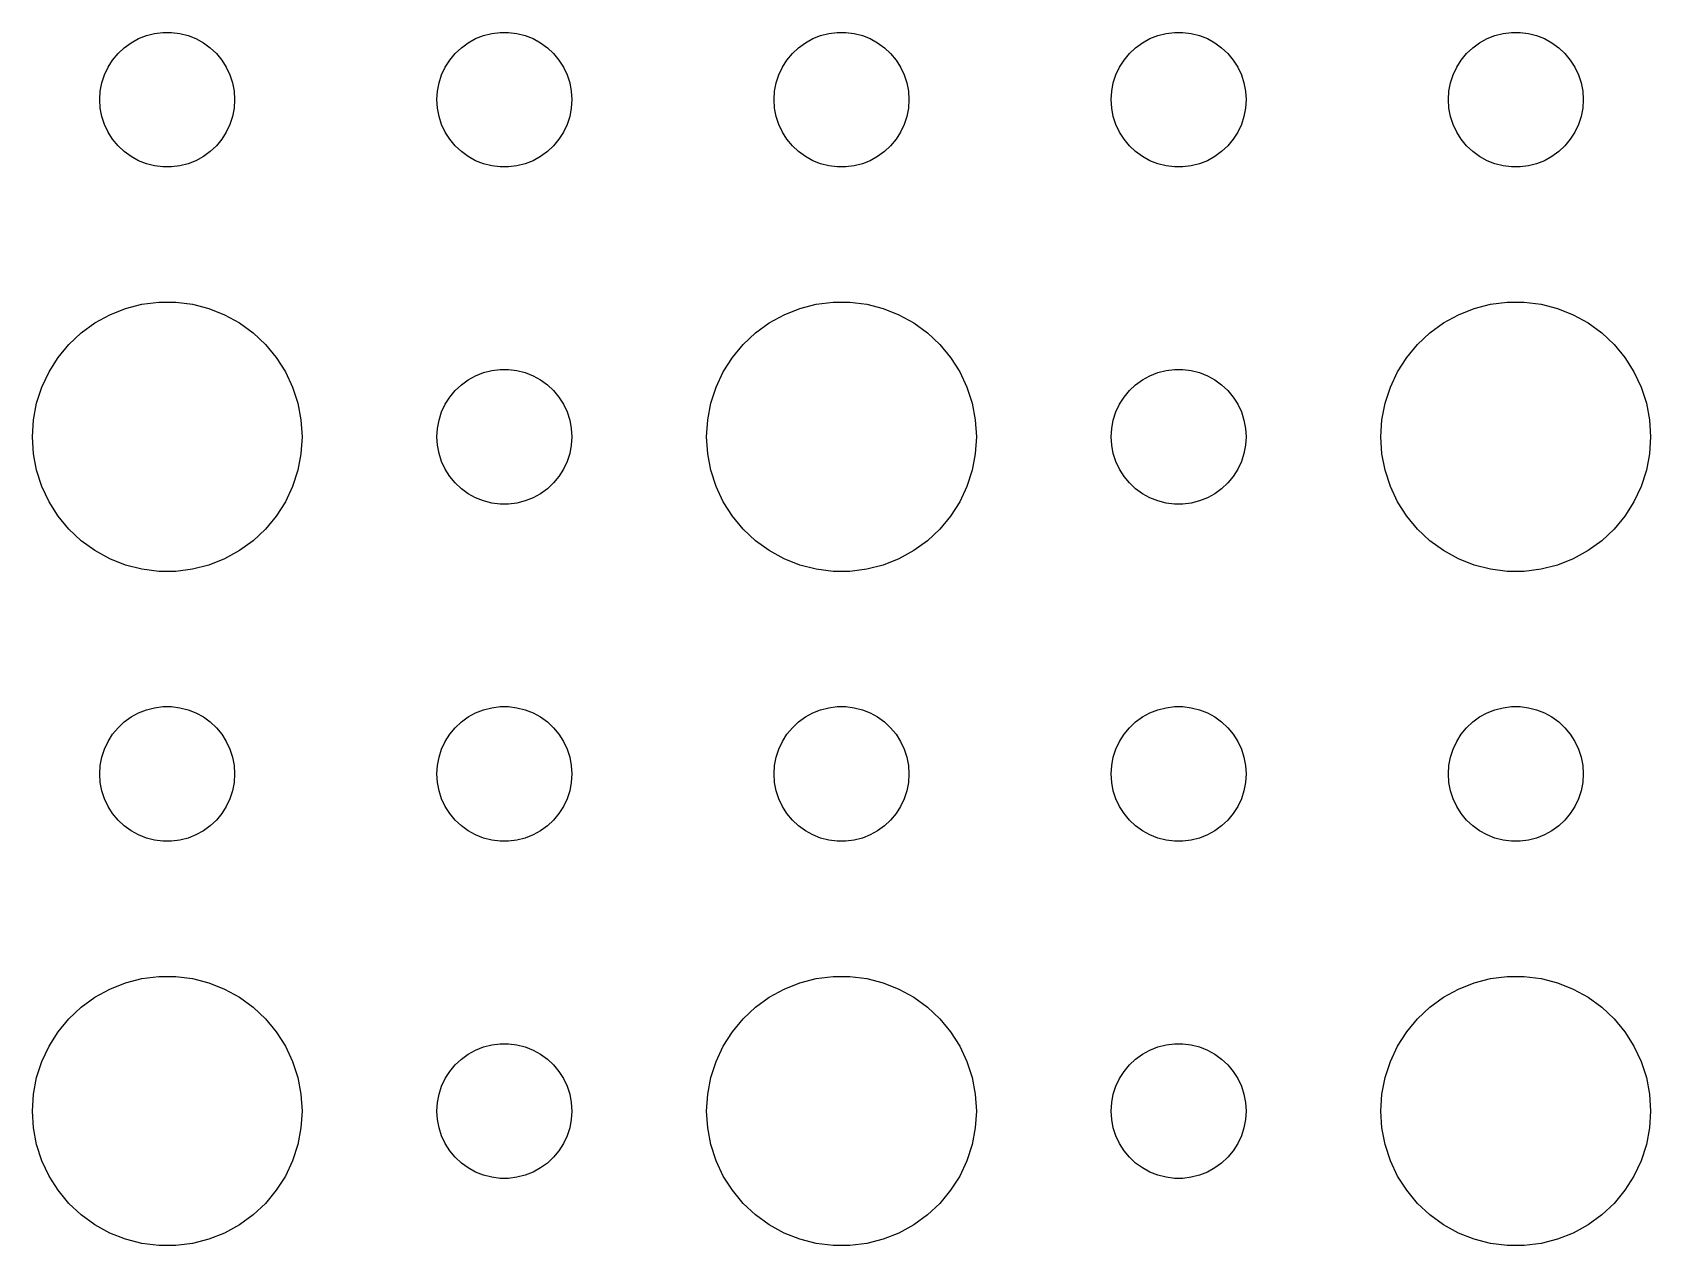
# Model space of a CAD drawing. Header units: metres. Extents: x -142 to 142, y -142 to 142.
# Drawn here: x -108 to -72, y -32.99 to -6 of the extents above; entities that cross this region are included whole.
import ezdxf

# ---------------------------------------------------------------- set-up
doc = ezdxf.new("R2010")
doc.units = ezdxf.units.M

msp = doc.modelspace()

# ---------------------------------------------------------------- linework, layer by layer
for p, q in [((-105.639, -6.14275), (-105.464, -6.07341)), ((-105.464, -6.07341), (-105.281, -6.02657)), ((-105.281, -6.02657), (-105.094, -6.00294)), ((-105.094, -6.00294), (-104.906, -6.00294)), ((-104.906, -6.00294), (-104.719, -6.02657)), ((-104.719, -6.02657), (-104.536, -6.07341)), ((-104.536, -6.07341), (-104.361, -6.14275)), ((-98.1387, -6.14275), (-97.9635, -6.07341)), ((-97.9635, -6.07341), (-97.7811, -6.02657)), ((-97.7811, -6.02657), (-97.5942, -6.00294)), ((-97.5942, -6.00294), (-97.4058, -6.00294)), ((-97.4058, -6.00294), (-97.2189, -6.02657)), ((-97.2189, -6.02657), (-97.0365, -6.07341)), ((-97.0365, -6.07341), (-96.8613, -6.14275)), ((-90.6387, -6.14275), (-90.4635, -6.07341)), ((-90.4635, -6.07341), (-90.2811, -6.02657)), ((-90.2811, -6.02657), (-90.0942, -6.00294)), ((-90.0942, -6.00294), (-89.9058, -6.00294)), ((-89.9058, -6.00294), (-89.7189, -6.02657)), ((-89.7189, -6.02657), (-89.5365, -6.07341)), ((-89.5365, -6.07341), (-89.3613, -6.14275)), ((-83.1387, -6.14275), (-82.9635, -6.07341)), ((-82.9635, -6.07341), (-82.7811, -6.02657)), ((-82.7811, -6.02657), (-82.5942, -6.00294)), ((-82.5942, -6.00294), (-82.4058, -6.00294)), ((-82.4058, -6.00294), (-82.2189, -6.02657)), ((-82.2189, -6.02657), (-82.0365, -6.07341)), ((-82.0365, -6.07341), (-81.8613, -6.14275)), ((-75.6387, -6.14275), (-75.4635, -6.07341)), ((-75.4635, -6.07341), (-75.2811, -6.02657)), ((-75.2811, -6.02657), (-75.0942, -6.00294)), ((-75.0942, -6.00294), (-74.9058, -6.00294)), ((-74.9058, -6.00294), (-74.7189, -6.02657)), ((-74.7189, -6.02657), (-74.5365, -6.07341)), ((-74.5365, -6.07341), (-74.3613, -6.14275)), ((-106.214, -6.61832), (-106.093, -6.47318)), ((-106.093, -6.47318), (-105.956, -6.34422)), ((-105.956, -6.34422), (-105.804, -6.23351)), ((-105.804, -6.23351), (-105.639, -6.14275)), ((-104.361, -6.14275), (-104.196, -6.23351)), ((-104.196, -6.23351), (-104.044, -6.34422)), ((-104.044, -6.34422), (-103.907, -6.47318)), ((-103.907, -6.47318), (-103.786, -6.61832)), ((-98.7135, -6.61832), (-98.5934, -6.47318)), ((-98.5934, -6.47318), (-98.4561, -6.34422)), ((-98.4561, -6.34422), (-98.3037, -6.23351)), ((-98.3037, -6.23351), (-98.1387, -6.14275)), ((-96.8613, -6.14275), (-96.6963, -6.23351)), ((-96.6963, -6.23351), (-96.5439, -6.34422)), ((-96.5439, -6.34422), (-96.4065, -6.47318)), ((-96.4065, -6.47318), (-96.2865, -6.61832)), ((-91.2135, -6.61832), (-91.0934, -6.47318)), ((-91.0934, -6.47318), (-90.9561, -6.34422)), ((-90.9561, -6.34422), (-90.8037, -6.23351)), ((-90.8037, -6.23351), (-90.6387, -6.14275)), ((-89.3613, -6.14275), (-89.1963, -6.23351)), ((-89.1963, -6.23351), (-89.0439, -6.34422)), ((-89.0439, -6.34422), (-88.9065, -6.47318)), ((-88.9065, -6.47318), (-88.7865, -6.61832)), ((-83.7135, -6.61832), (-83.5934, -6.47318)), ((-83.5934, -6.47318), (-83.4561, -6.34422)), ((-83.4561, -6.34422), (-83.3037, -6.23351)), ((-83.3037, -6.23351), (-83.1387, -6.14275)), ((-81.8613, -6.14275), (-81.6963, -6.23351)), ((-81.6963, -6.23351), (-81.5439, -6.34422)), ((-81.5439, -6.34422), (-81.4065, -6.47318)), ((-81.4065, -6.47318), (-81.2865, -6.61832)), ((-76.2135, -6.61832), (-76.0934, -6.47318)), ((-76.0934, -6.47318), (-75.9561, -6.34422)), ((-75.9561, -6.34422), (-75.8037, -6.23351)), ((-75.8037, -6.23351), (-75.6387, -6.14275)), ((-74.3613, -6.14275), (-74.1963, -6.23351)), ((-74.1963, -6.23351), (-74.0439, -6.34422)), ((-74.0439, -6.34422), (-73.9065, -6.47318)), ((-73.9065, -6.47318), (-73.7865, -6.61832)), ((-106.395, -6.9478), (-106.314, -6.77736)), ((-106.314, -6.77736), (-106.214, -6.61832)), ((-103.786, -6.61832), (-103.686, -6.77736)), ((-103.686, -6.77736), (-103.605, -6.9478)), ((-98.8947, -6.9478), (-98.8145, -6.77736)), ((-98.8145, -6.77736), (-98.7135, -6.61832)), ((-96.2865, -6.61832), (-96.1855, -6.77736)), ((-96.1855, -6.77736), (-96.1053, -6.9478)), ((-91.3947, -6.9478), (-91.3145, -6.77736)), ((-91.3145, -6.77736), (-91.2135, -6.61832)), ((-88.7865, -6.61832), (-88.6855, -6.77736)), ((-88.6855, -6.77736), (-88.6053, -6.9478)), ((-83.8947, -6.9478), (-83.8145, -6.77736)), ((-83.8145, -6.77736), (-83.7135, -6.61832)), ((-81.2865, -6.61832), (-81.1855, -6.77736)), ((-81.1855, -6.77736), (-81.1053, -6.9478)), ((-76.3947, -6.9478), (-76.3145, -6.77736)), ((-76.3145, -6.77736), (-76.2135, -6.61832)), ((-73.7865, -6.61832), (-73.6855, -6.77736)), ((-73.6855, -6.77736), (-73.6053, -6.9478)), ((-106.488, -7.312), (-106.453, -7.12695)), ((-106.453, -7.12695), (-106.395, -6.9478)), ((-103.605, -6.9478), (-103.547, -7.12695)), ((-103.547, -7.12695), (-103.512, -7.312)), ((-98.9882, -7.312), (-98.9529, -7.12695)), ((-98.9529, -7.12695), (-98.8947, -6.9478)), ((-96.1053, -6.9478), (-96.0471, -7.12695)), ((-96.0471, -7.12695), (-96.0118, -7.312)), ((-91.4882, -7.312), (-91.4529, -7.12695)), ((-91.4529, -7.12695), (-91.3947, -6.9478)), ((-88.6053, -6.9478), (-88.5471, -7.12695)), ((-88.5471, -7.12695), (-88.5118, -7.312)), ((-83.9882, -7.312), (-83.9529, -7.12695)), ((-83.9529, -7.12695), (-83.8947, -6.9478)), ((-81.1053, -6.9478), (-81.0471, -7.12695)), ((-81.0471, -7.12695), (-81.0118, -7.312)), ((-76.4882, -7.312), (-76.4529, -7.12695)), ((-76.4529, -7.12695), (-76.3947, -6.9478)), ((-73.6053, -6.9478), (-73.5471, -7.12695)), ((-73.5471, -7.12695), (-73.5118, -7.312)), ((-106.5, -7.5), (-106.488, -7.312)), ((-106.488, -7.68799), (-106.5, -7.5)), ((-103.512, -7.312), (-103.5, -7.5)), ((-103.5, -7.5), (-103.512, -7.68799)), ((-99, -7.5), (-98.9882, -7.312)), ((-98.9882, -7.68799), (-99, -7.5)), ((-96.0118, -7.312), (-96, -7.5)), ((-96, -7.5), (-96.0118, -7.68799)), ((-91.5, -7.5), (-91.4882, -7.312)), ((-91.4882, -7.68799), (-91.5, -7.5)), ((-88.5118, -7.312), (-88.5, -7.5)), ((-88.5, -7.5), (-88.5118, -7.68799)), ((-84, -7.5), (-83.9882, -7.312)), ((-83.9882, -7.68799), (-84, -7.5)), ((-81.0118, -7.312), (-81, -7.5)), ((-81, -7.5), (-81.0118, -7.68799)), ((-76.5, -7.5), (-76.4882, -7.312)), ((-76.4882, -7.68799), (-76.5, -7.5)), ((-73.5118, -7.312), (-73.5, -7.5)), ((-73.5, -7.5), (-73.5118, -7.68799)), ((-106.453, -7.87303), (-106.488, -7.68799)), ((-106.395, -8.05219), (-106.453, -7.87303)), ((-103.547, -7.87303), (-103.605, -8.05219)), ((-103.512, -7.68799), (-103.547, -7.87303)), ((-98.9529, -7.87303), (-98.9882, -7.68799)), ((-98.8947, -8.05219), (-98.9529, -7.87303)), ((-96.0471, -7.87303), (-96.1053, -8.05219)), ((-96.0118, -7.68799), (-96.0471, -7.87303)), ((-91.4529, -7.87303), (-91.4882, -7.68799)), ((-91.3947, -8.05219), (-91.4529, -7.87303)), ((-88.5471, -7.87303), (-88.6053, -8.05219)), ((-88.5118, -7.68799), (-88.5471, -7.87303)), ((-83.9529, -7.87303), (-83.9882, -7.68799)), ((-83.8947, -8.05219), (-83.9529, -7.87303)), ((-81.0471, -7.87303), (-81.1053, -8.05219)), ((-81.0118, -7.68799), (-81.0471, -7.87303)), ((-76.4529, -7.87303), (-76.4882, -7.68799)), ((-76.3947, -8.05219), (-76.4529, -7.87303)), ((-73.5471, -7.87303), (-73.6053, -8.05219)), ((-73.5118, -7.68799), (-73.5471, -7.87303)), ((-106.314, -8.22263), (-106.395, -8.05219)), ((-106.214, -8.38167), (-106.314, -8.22263)), ((-103.686, -8.22263), (-103.786, -8.38167)), ((-103.605, -8.05219), (-103.686, -8.22263)), ((-98.8145, -8.22263), (-98.8947, -8.05219)), ((-98.7135, -8.38167), (-98.8145, -8.22263)), ((-96.1855, -8.22263), (-96.2865, -8.38167)), ((-96.1053, -8.05219), (-96.1855, -8.22263)), ((-91.3145, -8.22263), (-91.3947, -8.05219)), ((-91.2135, -8.38167), (-91.3145, -8.22263)), ((-88.6855, -8.22263), (-88.7865, -8.38167)), ((-88.6053, -8.05219), (-88.6855, -8.22263)), ((-83.8145, -8.22263), (-83.8947, -8.05219)), ((-83.7135, -8.38167), (-83.8145, -8.22263)), ((-81.1855, -8.22263), (-81.2865, -8.38167)), ((-81.1053, -8.05219), (-81.1855, -8.22263)), ((-76.3145, -8.22263), (-76.3947, -8.05219)), ((-76.2135, -8.38167), (-76.3145, -8.22263)), ((-73.6855, -8.22263), (-73.7865, -8.38167)), ((-73.6053, -8.05219), (-73.6855, -8.22263)), ((-106.093, -8.52681), (-106.214, -8.38167)), ((-105.956, -8.65576), (-106.093, -8.52681)), ((-103.907, -8.52681), (-104.044, -8.65576)), ((-103.786, -8.38167), (-103.907, -8.52681)), ((-98.5934, -8.52681), (-98.7135, -8.38167)), ((-98.4561, -8.65576), (-98.5934, -8.52681)), ((-96.4065, -8.52681), (-96.5439, -8.65576)), ((-96.2865, -8.38167), (-96.4065, -8.52681)), ((-91.0934, -8.52681), (-91.2135, -8.38167)), ((-90.9561, -8.65576), (-91.0934, -8.52681)), ((-88.9065, -8.52681), (-89.0439, -8.65576)), ((-88.7865, -8.38167), (-88.9065, -8.52681)), ((-83.5934, -8.52681), (-83.7135, -8.38167)), ((-83.4561, -8.65576), (-83.5934, -8.52681)), ((-81.4065, -8.52681), (-81.5439, -8.65576)), ((-81.2865, -8.38167), (-81.4065, -8.52681)), ((-76.0934, -8.52681), (-76.2135, -8.38167)), ((-75.9561, -8.65576), (-76.0934, -8.52681)), ((-73.9065, -8.52681), (-74.0439, -8.65576)), ((-73.7865, -8.38167), (-73.9065, -8.52681)), ((-105.804, -8.76648), (-105.956, -8.65576)), ((-105.639, -8.85724), (-105.804, -8.76648)), ((-105.464, -8.92657), (-105.639, -8.85724)), ((-105.281, -8.97342), (-105.464, -8.92657)), ((-105.094, -8.99704), (-105.281, -8.97342)), ((-104.906, -8.99704), (-105.094, -8.99704)), ((-104.719, -8.97342), (-104.906, -8.99704)), ((-104.536, -8.92657), (-104.719, -8.97342)), ((-104.361, -8.85724), (-104.536, -8.92657)), ((-104.196, -8.76648), (-104.361, -8.85724)), ((-104.044, -8.65576), (-104.196, -8.76648)), ((-98.3037, -8.76648), (-98.4561, -8.65576)), ((-98.1387, -8.85724), (-98.3037, -8.76648)), ((-97.9635, -8.92657), (-98.1387, -8.85724)), ((-97.7811, -8.97342), (-97.9635, -8.92657)), ((-97.5942, -8.99704), (-97.7811, -8.97342)), ((-97.4058, -8.99704), (-97.5942, -8.99704)), ((-97.2189, -8.97342), (-97.4058, -8.99704)), ((-97.0365, -8.92657), (-97.2189, -8.97342)), ((-96.8613, -8.85724), (-97.0365, -8.92657)), ((-96.6963, -8.76648), (-96.8613, -8.85724)), ((-96.5439, -8.65576), (-96.6963, -8.76648)), ((-90.8037, -8.76648), (-90.9561, -8.65576)), ((-90.6387, -8.85724), (-90.8037, -8.76648)), ((-90.4635, -8.92657), (-90.6387, -8.85724)), ((-90.2811, -8.97342), (-90.4635, -8.92657)), ((-90.0942, -8.99704), (-90.2811, -8.97342)), ((-89.9058, -8.99704), (-90.0942, -8.99704)), ((-89.7189, -8.97342), (-89.9058, -8.99704)), ((-89.5365, -8.92657), (-89.7189, -8.97342)), ((-89.3613, -8.85724), (-89.5365, -8.92657)), ((-89.1963, -8.76648), (-89.3613, -8.85724)), ((-89.0439, -8.65576), (-89.1963, -8.76648)), ((-83.3037, -8.76648), (-83.4561, -8.65576)), ((-83.1387, -8.85724), (-83.3037, -8.76648)), ((-82.9635, -8.92657), (-83.1387, -8.85724)), ((-82.7811, -8.97342), (-82.9635, -8.92657)), ((-82.5942, -8.99704), (-82.7811, -8.97342)), ((-82.4058, -8.99704), (-82.5942, -8.99704)), ((-82.2189, -8.97342), (-82.4058, -8.99704)), ((-82.0365, -8.92657), (-82.2189, -8.97342)), ((-81.8613, -8.85724), (-82.0365, -8.92657)), ((-81.6963, -8.76648), (-81.8613, -8.85724)), ((-81.5439, -8.65576), (-81.6963, -8.76648)), ((-75.8037, -8.76648), (-75.9561, -8.65576)), ((-75.6387, -8.85724), (-75.8037, -8.76648)), ((-75.4635, -8.92657), (-75.6387, -8.85724)), ((-75.2811, -8.97342), (-75.4635, -8.92657)), ((-75.0942, -8.99704), (-75.2811, -8.97342)), ((-74.9058, -8.99704), (-75.0942, -8.99704)), ((-74.7189, -8.97342), (-74.9058, -8.99704)), ((-74.5365, -8.92657), (-74.7189, -8.97342)), ((-74.3613, -8.85724), (-74.5365, -8.92657)), ((-74.1963, -8.76648), (-74.3613, -8.85724)), ((-74.0439, -8.65576), (-74.1963, -8.76648)), ((-106.277, -12.2855), (-105.927, -12.1468)), ((-105.927, -12.1468), (-105.562, -12.0531)), ((-105.562, -12.0531), (-105.188, -12.0059)), ((-105.188, -12.0059), (-104.812, -12.0059)), ((-104.812, -12.0059), (-104.438, -12.0531)), ((-104.438, -12.0531), (-104.073, -12.1468)), ((-104.073, -12.1468), (-103.723, -12.2855)), ((-91.2773, -12.2855), (-90.927, -12.1468)), ((-90.927, -12.1468), (-90.5621, -12.0531)), ((-90.5621, -12.0531), (-90.1884, -12.0059)), ((-90.1884, -12.0059), (-89.8116, -12.0059)), ((-89.8116, -12.0059), (-89.4379, -12.0531)), ((-89.4379, -12.0531), (-89.073, -12.1468)), ((-89.073, -12.1468), (-88.7227, -12.2855)), ((-76.2773, -12.2855), (-75.927, -12.1468)), ((-75.927, -12.1468), (-75.5621, -12.0531)), ((-75.5621, -12.0531), (-75.1884, -12.0059)), ((-75.1884, -12.0059), (-74.8116, -12.0059)), ((-74.8116, -12.0059), (-74.4379, -12.0531)), ((-74.4379, -12.0531), (-74.073, -12.1468)), ((-74.073, -12.1468), (-73.7227, -12.2855)), ((-106.912, -12.6884), (-106.607, -12.467)), ((-106.607, -12.467), (-106.277, -12.2855)), ((-103.723, -12.2855), (-103.393, -12.467)), ((-103.393, -12.467), (-103.088, -12.6884)), ((-91.9123, -12.6884), (-91.6075, -12.467)), ((-91.6075, -12.467), (-91.2773, -12.2855)), ((-88.7227, -12.2855), (-88.3925, -12.467)), ((-88.3925, -12.467), (-88.0877, -12.6884)), ((-76.9123, -12.6884), (-76.6075, -12.467)), ((-76.6075, -12.467), (-76.2773, -12.2855)), ((-73.7227, -12.2855), (-73.3925, -12.467)), ((-73.3925, -12.467), (-73.0877, -12.6884)), ((-107.427, -13.2366), (-107.187, -12.9464)), ((-107.187, -12.9464), (-106.912, -12.6884)), ((-103.088, -12.6884), (-102.813, -12.9464)), ((-102.813, -12.9464), (-102.573, -13.2366)), ((-92.427, -13.2366), (-92.1869, -12.9464)), ((-92.1869, -12.9464), (-91.9123, -12.6884)), ((-88.0877, -12.6884), (-87.8131, -12.9464)), ((-87.8131, -12.9464), (-87.573, -13.2366)), ((-77.427, -13.2366), (-77.1869, -12.9464)), ((-77.1869, -12.9464), (-76.9123, -12.6884)), ((-73.0877, -12.6884), (-72.8131, -12.9464)), ((-72.8131, -12.9464), (-72.573, -13.2366)), ((-107.629, -13.5547), (-107.427, -13.2366)), ((-102.573, -13.2366), (-102.371, -13.5547)), ((-92.6289, -13.5547), (-92.427, -13.2366)), ((-87.573, -13.2366), (-87.3711, -13.5547)), ((-77.6289, -13.5547), (-77.427, -13.2366)), ((-72.573, -13.2366), (-72.3711, -13.5547)), ((-107.789, -13.8956), (-107.629, -13.5547)), ((-102.371, -13.5547), (-102.211, -13.8956)), ((-98.3037, -13.7335), (-98.1387, -13.6427)), ((-98.1387, -13.6427), (-97.9635, -13.5734)), ((-97.9635, -13.5734), (-97.7811, -13.5266)), ((-97.7811, -13.5266), (-97.5942, -13.5029)), ((-97.5942, -13.5029), (-97.4058, -13.5029)), ((-97.4058, -13.5029), (-97.2189, -13.5266)), ((-97.2189, -13.5266), (-97.0365, -13.5734)), ((-97.0365, -13.5734), (-96.8613, -13.6427)), ((-96.8613, -13.6427), (-96.6963, -13.7335)), ((-92.7893, -13.8956), (-92.6289, -13.5547)), ((-87.3711, -13.5547), (-87.2107, -13.8956)), ((-83.3037, -13.7335), (-83.1387, -13.6427)), ((-83.1387, -13.6427), (-82.9635, -13.5734)), ((-82.9635, -13.5734), (-82.7811, -13.5266)), ((-82.7811, -13.5266), (-82.5942, -13.5029)), ((-82.5942, -13.5029), (-82.4058, -13.5029)), ((-82.4058, -13.5029), (-82.2189, -13.5266)), ((-82.2189, -13.5266), (-82.0365, -13.5734)), ((-82.0365, -13.5734), (-81.8613, -13.6427)), ((-81.8613, -13.6427), (-81.6963, -13.7335)), ((-77.7893, -13.8956), (-77.6289, -13.5547)), ((-72.3711, -13.5547), (-72.2107, -13.8956)), ((-107.906, -14.2539), (-107.789, -13.8956)), ((-102.211, -13.8956), (-102.094, -14.2539)), ((-98.7135, -14.1183), (-98.5934, -13.9732)), ((-98.5934, -13.9732), (-98.4561, -13.8442)), ((-98.4561, -13.8442), (-98.3037, -13.7335)), ((-96.6963, -13.7335), (-96.5439, -13.8442)), ((-96.5439, -13.8442), (-96.4065, -13.9732)), ((-96.4065, -13.9732), (-96.2865, -14.1183)), ((-92.9057, -14.2539), (-92.7893, -13.8956)), ((-87.2107, -13.8956), (-87.0943, -14.2539)), ((-83.7135, -14.1183), (-83.5934, -13.9732)), ((-83.5934, -13.9732), (-83.4561, -13.8442)), ((-83.4561, -13.8442), (-83.3037, -13.7335)), ((-81.6963, -13.7335), (-81.5439, -13.8442)), ((-81.5439, -13.8442), (-81.4065, -13.9732)), ((-81.4065, -13.9732), (-81.2865, -14.1183)), ((-77.9057, -14.2539), (-77.7893, -13.8956)), ((-72.2107, -13.8956), (-72.0943, -14.2539)), ((-107.976, -14.624), (-107.906, -14.2539)), ((-102.094, -14.2539), (-102.024, -14.624)), ((-98.8947, -14.4478), (-98.8145, -14.2774)), ((-98.8145, -14.2774), (-98.7135, -14.1183)), ((-96.2865, -14.1183), (-96.1855, -14.2774)), ((-96.1855, -14.2774), (-96.1053, -14.4478)), ((-92.9763, -14.624), (-92.9057, -14.2539)), ((-87.0943, -14.2539), (-87.0237, -14.624)), ((-83.8947, -14.4478), (-83.8145, -14.2774)), ((-83.8145, -14.2774), (-83.7135, -14.1183)), ((-81.2865, -14.1183), (-81.1855, -14.2774)), ((-81.1855, -14.2774), (-81.1053, -14.4478)), ((-77.9763, -14.624), (-77.9057, -14.2539)), ((-72.0943, -14.2539), (-72.0237, -14.624)), ((-108, -15), (-107.976, -14.624)), ((-102.024, -14.624), (-102, -15)), ((-98.9882, -14.812), (-98.9529, -14.627)), ((-98.9529, -14.627), (-98.8947, -14.4478)), ((-96.1053, -14.4478), (-96.0471, -14.627)), ((-96.0471, -14.627), (-96.0118, -14.812)), ((-93, -15), (-92.9763, -14.624)), ((-87.0237, -14.624), (-87, -15)), ((-83.9882, -14.812), (-83.9529, -14.627)), ((-83.9529, -14.627), (-83.8947, -14.4478)), ((-81.1053, -14.4478), (-81.0471, -14.627)), ((-81.0471, -14.627), (-81.0118, -14.812)), ((-78, -15), (-77.9763, -14.624)), ((-72.0237, -14.624), (-72, -15)), ((-107.976, -15.376), (-108, -15)), ((-102, -15), (-102.024, -15.376)), ((-99, -15), (-98.9882, -14.812)), ((-98.9882, -15.188), (-99, -15)), ((-96.0118, -14.812), (-96, -15)), ((-96, -15), (-96.0118, -15.188)), ((-92.9763, -15.376), (-93, -15)), ((-87, -15), (-87.0237, -15.376)), ((-84, -15), (-83.9882, -14.812)), ((-83.9882, -15.188), (-84, -15)), ((-81.0118, -14.812), (-81, -15)), ((-81, -15), (-81.0118, -15.188)), ((-77.9763, -15.376), (-78, -15)), ((-72, -15), (-72.0237, -15.376)), ((-107.906, -15.7461), (-107.976, -15.376)), ((-102.024, -15.376), (-102.094, -15.7461)), ((-98.9529, -15.373), (-98.9882, -15.188)), ((-98.8947, -15.5522), (-98.9529, -15.373)), ((-96.0471, -15.373), (-96.1053, -15.5522)), ((-96.0118, -15.188), (-96.0471, -15.373)), ((-92.9057, -15.7461), (-92.9763, -15.376)), ((-87.0237, -15.376), (-87.0943, -15.7461)), ((-83.9529, -15.373), (-83.9882, -15.188)), ((-83.8947, -15.5522), (-83.9529, -15.373)), ((-81.0471, -15.373), (-81.1053, -15.5522)), ((-81.0118, -15.188), (-81.0471, -15.373)), ((-77.9057, -15.7461), (-77.9763, -15.376)), ((-72.0237, -15.376), (-72.0943, -15.7461)), ((-107.789, -16.1044), (-107.906, -15.7461)), ((-102.094, -15.7461), (-102.211, -16.1044)), ((-98.8145, -15.7226), (-98.8947, -15.5522)), ((-98.7135, -15.8817), (-98.8145, -15.7226)), ((-96.1855, -15.7226), (-96.2865, -15.8817)), ((-96.1053, -15.5522), (-96.1855, -15.7226)), ((-92.7893, -16.1044), (-92.9057, -15.7461)), ((-87.0943, -15.7461), (-87.2107, -16.1044)), ((-83.8145, -15.7226), (-83.8947, -15.5522)), ((-83.7135, -15.8817), (-83.8145, -15.7226)), ((-81.1855, -15.7226), (-81.2865, -15.8817)), ((-81.1053, -15.5522), (-81.1855, -15.7226)), ((-77.7893, -16.1044), (-77.9057, -15.7461)), ((-72.0943, -15.7461), (-72.2107, -16.1044)), ((-107.629, -16.4453), (-107.789, -16.1044)), ((-102.211, -16.1044), (-102.371, -16.4453)), ((-98.5934, -16.0268), (-98.7135, -15.8817)), ((-98.4561, -16.1558), (-98.5934, -16.0268)), ((-98.3037, -16.2665), (-98.4561, -16.1558)), ((-96.5439, -16.1558), (-96.6963, -16.2665)), ((-96.4065, -16.0268), (-96.5439, -16.1558)), ((-96.2865, -15.8817), (-96.4065, -16.0268)), ((-92.6289, -16.4453), (-92.7893, -16.1044)), ((-87.2107, -16.1044), (-87.3711, -16.4453)), ((-83.5934, -16.0268), (-83.7135, -15.8817)), ((-83.4561, -16.1558), (-83.5934, -16.0268)), ((-83.3037, -16.2665), (-83.4561, -16.1558)), ((-81.5439, -16.1558), (-81.6963, -16.2665)), ((-81.4065, -16.0268), (-81.5439, -16.1558)), ((-81.2865, -15.8817), (-81.4065, -16.0268)), ((-77.6289, -16.4453), (-77.7893, -16.1044)), ((-72.2107, -16.1044), (-72.3711, -16.4453)), ((-107.427, -16.7634), (-107.629, -16.4453)), ((-102.371, -16.4453), (-102.573, -16.7634)), ((-98.1387, -16.3572), (-98.3037, -16.2665)), ((-97.9635, -16.4266), (-98.1387, -16.3572)), ((-97.7811, -16.4734), (-97.9635, -16.4266)), ((-97.5942, -16.497), (-97.7811, -16.4734)), ((-97.4058, -16.497), (-97.5942, -16.497)), ((-97.2189, -16.4734), (-97.4058, -16.497)), ((-97.0365, -16.4266), (-97.2189, -16.4734)), ((-96.8613, -16.3572), (-97.0365, -16.4266)), ((-96.6963, -16.2665), (-96.8613, -16.3572)), ((-92.427, -16.7634), (-92.6289, -16.4453)), ((-87.3711, -16.4453), (-87.573, -16.7634)), ((-83.1387, -16.3572), (-83.3037, -16.2665)), ((-82.9635, -16.4266), (-83.1387, -16.3572)), ((-82.7811, -16.4734), (-82.9635, -16.4266)), ((-82.5942, -16.497), (-82.7811, -16.4734)), ((-82.4058, -16.497), (-82.5942, -16.497)), ((-82.2189, -16.4734), (-82.4058, -16.497)), ((-82.0365, -16.4266), (-82.2189, -16.4734)), ((-81.8613, -16.3572), (-82.0365, -16.4266)), ((-81.6963, -16.2665), (-81.8613, -16.3572)), ((-77.427, -16.7634), (-77.6289, -16.4453)), ((-72.3711, -16.4453), (-72.573, -16.7634)), ((-107.187, -17.0536), (-107.427, -16.7634)), ((-102.573, -16.7634), (-102.813, -17.0536)), ((-92.1869, -17.0536), (-92.427, -16.7634)), ((-87.573, -16.7634), (-87.8131, -17.0536)), ((-77.1869, -17.0536), (-77.427, -16.7634)), ((-72.573, -16.7634), (-72.8131, -17.0536)), ((-106.912, -17.3115), (-107.187, -17.0536)), ((-102.813, -17.0536), (-103.088, -17.3115)), ((-91.9123, -17.3115), (-92.1869, -17.0536)), ((-87.8131, -17.0536), (-88.0877, -17.3115)), ((-76.9123, -17.3115), (-77.1869, -17.0536)), ((-72.8131, -17.0536), (-73.0877, -17.3115)), ((-106.607, -17.533), (-106.912, -17.3115)), ((-106.277, -17.7145), (-106.607, -17.533)), ((-103.393, -17.533), (-103.723, -17.7145)), ((-103.088, -17.3115), (-103.393, -17.533)), ((-91.6075, -17.533), (-91.9123, -17.3115)), ((-91.2773, -17.7145), (-91.6075, -17.533)), ((-88.3925, -17.533), (-88.7227, -17.7145)), ((-88.0877, -17.3115), (-88.3925, -17.533)), ((-76.6075, -17.533), (-76.9123, -17.3115)), ((-76.2773, -17.7145), (-76.6075, -17.533)), ((-73.3925, -17.533), (-73.7227, -17.7145)), ((-73.0877, -17.3115), (-73.3925, -17.533)), ((-105.927, -17.8532), (-106.277, -17.7145)), ((-105.562, -17.9469), (-105.927, -17.8532)), ((-105.188, -17.9941), (-105.562, -17.9469)), ((-104.812, -17.9941), (-105.188, -17.9941)), ((-104.438, -17.9469), (-104.812, -17.9941)), ((-104.073, -17.8532), (-104.438, -17.9469)), ((-103.723, -17.7145), (-104.073, -17.8532)), ((-90.927, -17.8532), (-91.2773, -17.7145)), ((-90.5621, -17.9469), (-90.927, -17.8532)), ((-90.1884, -17.9941), (-90.5621, -17.9469)), ((-89.8116, -17.9941), (-90.1884, -17.9941)), ((-89.4379, -17.9469), (-89.8116, -17.9941)), ((-89.073, -17.8532), (-89.4379, -17.9469)), ((-88.7227, -17.7145), (-89.073, -17.8532)), ((-75.927, -17.8532), (-76.2773, -17.7145)), ((-75.5621, -17.9469), (-75.927, -17.8532)), ((-75.1884, -17.9941), (-75.5621, -17.9469)), ((-74.8116, -17.9941), (-75.1884, -17.9941)), ((-74.4379, -17.9469), (-74.8116, -17.9941)), ((-74.073, -17.8532), (-74.4379, -17.9469)), ((-73.7227, -17.7145), (-74.073, -17.8532)), ((-105.956, -21.3442), (-105.804, -21.2335)), ((-105.804, -21.2335), (-105.639, -21.1427)), ((-105.639, -21.1427), (-105.464, -21.0734)), ((-105.464, -21.0734), (-105.281, -21.0266)), ((-105.281, -21.0266), (-105.094, -21.003)), ((-105.094, -21.003), (-104.906, -21.003)), ((-104.906, -21.003), (-104.719, -21.0266)), ((-104.719, -21.0266), (-104.536, -21.0734)), ((-104.536, -21.0734), (-104.361, -21.1427)), ((-104.361, -21.1427), (-104.196, -21.2335)), ((-104.196, -21.2335), (-104.044, -21.3442)), ((-98.4561, -21.3442), (-98.3037, -21.2335)), ((-98.3037, -21.2335), (-98.1387, -21.1427)), ((-98.1387, -21.1427), (-97.9635, -21.0734)), ((-97.9635, -21.0734), (-97.7811, -21.0266)), ((-97.7811, -21.0266), (-97.5942, -21.003)), ((-97.5942, -21.003), (-97.4058, -21.003)), ((-97.4058, -21.003), (-97.2189, -21.0266)), ((-97.2189, -21.0266), (-97.0365, -21.0734)), ((-97.0365, -21.0734), (-96.8613, -21.1427)), ((-96.8613, -21.1427), (-96.6963, -21.2335)), ((-96.6963, -21.2335), (-96.5439, -21.3442)), ((-90.9561, -21.3442), (-90.8037, -21.2335)), ((-90.8037, -21.2335), (-90.6387, -21.1427)), ((-90.6387, -21.1427), (-90.4635, -21.0734)), ((-90.4635, -21.0734), (-90.2811, -21.0266)), ((-90.2811, -21.0266), (-90.0942, -21.003)), ((-90.0942, -21.003), (-89.9058, -21.003)), ((-89.9058, -21.003), (-89.7189, -21.0266)), ((-89.7189, -21.0266), (-89.5365, -21.0734)), ((-89.5365, -21.0734), (-89.3613, -21.1427)), ((-89.3613, -21.1427), (-89.1963, -21.2335)), ((-89.1963, -21.2335), (-89.0439, -21.3442)), ((-83.4561, -21.3442), (-83.3037, -21.2335)), ((-83.3037, -21.2335), (-83.1387, -21.1427)), ((-83.1387, -21.1427), (-82.9635, -21.0734)), ((-82.9635, -21.0734), (-82.7811, -21.0266)), ((-82.7811, -21.0266), (-82.5942, -21.003)), ((-82.5942, -21.003), (-82.4058, -21.003)), ((-82.4058, -21.003), (-82.2189, -21.0266)), ((-82.2189, -21.0266), (-82.0365, -21.0734)), ((-82.0365, -21.0734), (-81.8613, -21.1427)), ((-81.8613, -21.1427), (-81.6963, -21.2335)), ((-81.6963, -21.2335), (-81.5439, -21.3442)), ((-75.9561, -21.3442), (-75.8037, -21.2335)), ((-75.8037, -21.2335), (-75.6387, -21.1427)), ((-75.6387, -21.1427), (-75.4635, -21.0734)), ((-75.4635, -21.0734), (-75.2811, -21.0266)), ((-75.2811, -21.0266), (-75.0942, -21.003)), ((-75.0942, -21.003), (-74.9058, -21.003)), ((-74.9058, -21.003), (-74.7189, -21.0266)), ((-74.7189, -21.0266), (-74.5365, -21.0734)), ((-74.5365, -21.0734), (-74.3613, -21.1427)), ((-74.3613, -21.1427), (-74.1963, -21.2335)), ((-74.1963, -21.2335), (-74.0439, -21.3442)), ((-106.214, -21.6183), (-106.093, -21.4732)), ((-106.093, -21.4732), (-105.956, -21.3442)), ((-104.044, -21.3442), (-103.907, -21.4732)), ((-103.907, -21.4732), (-103.786, -21.6183)), ((-98.7135, -21.6183), (-98.5934, -21.4732)), ((-98.5934, -21.4732), (-98.4561, -21.3442)), ((-96.5439, -21.3442), (-96.4065, -21.4732)), ((-96.4065, -21.4732), (-96.2865, -21.6183)), ((-91.2135, -21.6183), (-91.0934, -21.4732)), ((-91.0934, -21.4732), (-90.9561, -21.3442)), ((-89.0439, -21.3442), (-88.9065, -21.4732)), ((-88.9065, -21.4732), (-88.7865, -21.6183)), ((-83.7135, -21.6183), (-83.5934, -21.4732)), ((-83.5934, -21.4732), (-83.4561, -21.3442)), ((-81.5439, -21.3442), (-81.4065, -21.4732)), ((-81.4065, -21.4732), (-81.2865, -21.6183)), ((-76.2135, -21.6183), (-76.0934, -21.4732)), ((-76.0934, -21.4732), (-75.9561, -21.3442)), ((-74.0439, -21.3442), (-73.9065, -21.4732)), ((-73.9065, -21.4732), (-73.7865, -21.6183)), ((-106.453, -22.127), (-106.395, -21.9478)), ((-106.395, -21.9478), (-106.314, -21.7774)), ((-106.314, -21.7774), (-106.214, -21.6183)), ((-103.786, -21.6183), (-103.686, -21.7774)), ((-103.686, -21.7774), (-103.605, -21.9478)), ((-103.605, -21.9478), (-103.547, -22.127)), ((-98.9529, -22.127), (-98.8947, -21.9478)), ((-98.8947, -21.9478), (-98.8145, -21.7774)), ((-98.8145, -21.7774), (-98.7135, -21.6183)), ((-96.2865, -21.6183), (-96.1855, -21.7774)), ((-96.1855, -21.7774), (-96.1053, -21.9478)), ((-96.1053, -21.9478), (-96.0471, -22.127)), ((-91.4529, -22.127), (-91.3947, -21.9478)), ((-91.3947, -21.9478), (-91.3145, -21.7774)), ((-91.3145, -21.7774), (-91.2135, -21.6183)), ((-88.7865, -21.6183), (-88.6855, -21.7774)), ((-88.6855, -21.7774), (-88.6053, -21.9478)), ((-88.6053, -21.9478), (-88.5471, -22.127)), ((-83.9529, -22.127), (-83.8947, -21.9478)), ((-83.8947, -21.9478), (-83.8145, -21.7774)), ((-83.8145, -21.7774), (-83.7135, -21.6183)), ((-81.2865, -21.6183), (-81.1855, -21.7774)), ((-81.1855, -21.7774), (-81.1053, -21.9478)), ((-81.1053, -21.9478), (-81.0471, -22.127)), ((-76.4529, -22.127), (-76.3947, -21.9478)), ((-76.3947, -21.9478), (-76.3145, -21.7774)), ((-76.3145, -21.7774), (-76.2135, -21.6183)), ((-73.7865, -21.6183), (-73.6855, -21.7774)), ((-73.6855, -21.7774), (-73.6053, -21.9478)), ((-73.6053, -21.9478), (-73.5471, -22.127)), ((-106.5, -22.5), (-106.488, -22.312)), ((-106.488, -22.312), (-106.453, -22.127)), ((-103.547, -22.127), (-103.512, -22.312)), ((-103.512, -22.312), (-103.5, -22.5)), ((-99, -22.5), (-98.9882, -22.312)), ((-98.9882, -22.312), (-98.9529, -22.127)), ((-96.0471, -22.127), (-96.0118, -22.312)), ((-96.0118, -22.312), (-96, -22.5)), ((-91.5, -22.5), (-91.4882, -22.312)), ((-91.4882, -22.312), (-91.4529, -22.127)), ((-88.5471, -22.127), (-88.5118, -22.312)), ((-88.5118, -22.312), (-88.5, -22.5)), ((-84, -22.5), (-83.9882, -22.312)), ((-83.9882, -22.312), (-83.9529, -22.127)), ((-81.0471, -22.127), (-81.0118, -22.312)), ((-81.0118, -22.312), (-81, -22.5)), ((-76.5, -22.5), (-76.4882, -22.312)), ((-76.4882, -22.312), (-76.4529, -22.127)), ((-73.5471, -22.127), (-73.5118, -22.312)), ((-73.5118, -22.312), (-73.5, -22.5)), ((-106.488, -22.688), (-106.5, -22.5)), ((-103.5, -22.5), (-103.512, -22.688)), ((-98.9882, -22.688), (-99, -22.5)), ((-96, -22.5), (-96.0118, -22.688)), ((-91.4882, -22.688), (-91.5, -22.5)), ((-88.5, -22.5), (-88.5118, -22.688)), ((-83.9882, -22.688), (-84, -22.5)), ((-81, -22.5), (-81.0118, -22.688)), ((-76.4882, -22.688), (-76.5, -22.5)), ((-73.5, -22.5), (-73.5118, -22.688)), ((-106.453, -22.873), (-106.488, -22.688)), ((-106.395, -23.0522), (-106.453, -22.873)), ((-103.547, -22.873), (-103.605, -23.0522)), ((-103.512, -22.688), (-103.547, -22.873)), ((-98.9529, -22.873), (-98.9882, -22.688)), ((-98.8947, -23.0522), (-98.9529, -22.873)), ((-96.0471, -22.873), (-96.1053, -23.0522)), ((-96.0118, -22.688), (-96.0471, -22.873)), ((-91.4529, -22.873), (-91.4882, -22.688)), ((-91.3947, -23.0522), (-91.4529, -22.873)), ((-88.5471, -22.873), (-88.6053, -23.0522)), ((-88.5118, -22.688), (-88.5471, -22.873)), ((-83.9529, -22.873), (-83.9882, -22.688)), ((-83.8947, -23.0522), (-83.9529, -22.873)), ((-81.0471, -22.873), (-81.1053, -23.0522)), ((-81.0118, -22.688), (-81.0471, -22.873)), ((-76.4529, -22.873), (-76.4882, -22.688)), ((-76.3947, -23.0522), (-76.4529, -22.873)), ((-73.5471, -22.873), (-73.6053, -23.0522)), ((-73.5118, -22.688), (-73.5471, -22.873)), ((-106.314, -23.2226), (-106.395, -23.0522)), ((-106.214, -23.3817), (-106.314, -23.2226)), ((-106.093, -23.5268), (-106.214, -23.3817)), ((-103.786, -23.3817), (-103.907, -23.5268)), ((-103.686, -23.2226), (-103.786, -23.3817)), ((-103.605, -23.0522), (-103.686, -23.2226)), ((-98.8145, -23.2226), (-98.8947, -23.0522)), ((-98.7135, -23.3817), (-98.8145, -23.2226)), ((-98.5934, -23.5268), (-98.7135, -23.3817)), ((-96.2865, -23.3817), (-96.4065, -23.5268)), ((-96.1855, -23.2226), (-96.2865, -23.3817)), ((-96.1053, -23.0522), (-96.1855, -23.2226)), ((-91.3145, -23.2226), (-91.3947, -23.0522)), ((-91.2135, -23.3817), (-91.3145, -23.2226)), ((-91.0934, -23.5268), (-91.2135, -23.3817)), ((-88.7865, -23.3817), (-88.9065, -23.5268)), ((-88.6855, -23.2226), (-88.7865, -23.3817)), ((-88.6053, -23.0522), (-88.6855, -23.2226)), ((-83.8145, -23.2226), (-83.8947, -23.0522)), ((-83.7135, -23.3817), (-83.8145, -23.2226)), ((-83.5934, -23.5268), (-83.7135, -23.3817)), ((-81.2865, -23.3817), (-81.4065, -23.5268)), ((-81.1855, -23.2226), (-81.2865, -23.3817)), ((-81.1053, -23.0522), (-81.1855, -23.2226)), ((-76.3145, -23.2226), (-76.3947, -23.0522)), ((-76.2135, -23.3817), (-76.3145, -23.2226)), ((-76.0934, -23.5268), (-76.2135, -23.3817)), ((-73.7865, -23.3817), (-73.9065, -23.5268)), ((-73.6855, -23.2226), (-73.7865, -23.3817)), ((-73.6053, -23.0522), (-73.6855, -23.2226)), ((-105.956, -23.6558), (-106.093, -23.5268)), ((-105.804, -23.7665), (-105.956, -23.6558)), ((-104.044, -23.6558), (-104.196, -23.7665)), ((-103.907, -23.5268), (-104.044, -23.6558)), ((-98.4561, -23.6558), (-98.5934, -23.5268)), ((-98.3037, -23.7665), (-98.4561, -23.6558)), ((-96.5439, -23.6558), (-96.6963, -23.7665)), ((-96.4065, -23.5268), (-96.5439, -23.6558)), ((-90.9561, -23.6558), (-91.0934, -23.5268)), ((-90.8037, -23.7665), (-90.9561, -23.6558)), ((-89.0439, -23.6558), (-89.1963, -23.7665)), ((-88.9065, -23.5268), (-89.0439, -23.6558)), ((-83.4561, -23.6558), (-83.5934, -23.5268)), ((-83.3037, -23.7665), (-83.4561, -23.6558)), ((-81.5439, -23.6558), (-81.6963, -23.7665)), ((-81.4065, -23.5268), (-81.5439, -23.6558)), ((-75.9561, -23.6558), (-76.0934, -23.5268)), ((-75.8037, -23.7665), (-75.9561, -23.6558)), ((-74.0439, -23.6558), (-74.1963, -23.7665)), ((-73.9065, -23.5268), (-74.0439, -23.6558)), ((-105.639, -23.8572), (-105.804, -23.7665)), ((-105.464, -23.9266), (-105.639, -23.8572)), ((-105.281, -23.9734), (-105.464, -23.9266)), ((-105.094, -23.997), (-105.281, -23.9734)), ((-104.906, -23.997), (-105.094, -23.997)), ((-104.719, -23.9734), (-104.906, -23.997)), ((-104.536, -23.9266), (-104.719, -23.9734)), ((-104.361, -23.8572), (-104.536, -23.9266)), ((-104.196, -23.7665), (-104.361, -23.8572)), ((-98.1387, -23.8572), (-98.3037, -23.7665)), ((-97.9635, -23.9266), (-98.1387, -23.8572)), ((-97.7811, -23.9734), (-97.9635, -23.9266)), ((-97.5942, -23.997), (-97.7811, -23.9734)), ((-97.4058, -23.997), (-97.5942, -23.997)), ((-97.2189, -23.9734), (-97.4058, -23.997)), ((-97.0365, -23.9266), (-97.2189, -23.9734)), ((-96.8613, -23.8572), (-97.0365, -23.9266)), ((-96.6963, -23.7665), (-96.8613, -23.8572)), ((-90.6387, -23.8572), (-90.8037, -23.7665)), ((-90.4635, -23.9266), (-90.6387, -23.8572)), ((-90.2811, -23.9734), (-90.4635, -23.9266)), ((-90.0942, -23.997), (-90.2811, -23.9734)), ((-89.9058, -23.997), (-90.0942, -23.997)), ((-89.7189, -23.9734), (-89.9058, -23.997)), ((-89.5365, -23.9266), (-89.7189, -23.9734)), ((-89.3613, -23.8572), (-89.5365, -23.9266)), ((-89.1963, -23.7665), (-89.3613, -23.8572)), ((-83.1387, -23.8572), (-83.3037, -23.7665)), ((-82.9635, -23.9266), (-83.1387, -23.8572)), ((-82.7811, -23.9734), (-82.9635, -23.9266)), ((-82.5942, -23.997), (-82.7811, -23.9734)), ((-82.4058, -23.997), (-82.5942, -23.997)), ((-82.2189, -23.9734), (-82.4058, -23.997)), ((-82.0365, -23.9266), (-82.2189, -23.9734)), ((-81.8613, -23.8572), (-82.0365, -23.9266)), ((-81.6963, -23.7665), (-81.8613, -23.8572)), ((-75.6387, -23.8572), (-75.8037, -23.7665)), ((-75.4635, -23.9266), (-75.6387, -23.8572)), ((-75.2811, -23.9734), (-75.4635, -23.9266)), ((-75.0942, -23.997), (-75.2811, -23.9734)), ((-74.9058, -23.997), (-75.0942, -23.997)), ((-74.7189, -23.9734), (-74.9058, -23.997)), ((-74.5365, -23.9266), (-74.7189, -23.9734)), ((-74.3613, -23.8572), (-74.5365, -23.9266)), ((-74.1963, -23.7665), (-74.3613, -23.8572)), ((-106.607, -27.467), (-106.277, -27.2855)), ((-106.277, -27.2855), (-105.927, -27.1468)), ((-105.927, -27.1468), (-105.562, -27.0531)), ((-105.562, -27.0531), (-105.188, -27.0059)), ((-105.188, -27.0059), (-104.812, -27.0059)), ((-104.812, -27.0059), (-104.438, -27.0531)), ((-104.438, -27.0531), (-104.073, -27.1468)), ((-104.073, -27.1468), (-103.723, -27.2855)), ((-103.723, -27.2855), (-103.393, -27.467)), ((-91.6075, -27.467), (-91.2773, -27.2855)), ((-91.2773, -27.2855), (-90.927, -27.1468)), ((-90.927, -27.1468), (-90.5621, -27.0531)), ((-90.5621, -27.0531), (-90.1884, -27.0059)), ((-90.1884, -27.0059), (-89.8116, -27.0059)), ((-89.8116, -27.0059), (-89.4379, -27.0531)), ((-89.4379, -27.0531), (-89.073, -27.1468)), ((-89.073, -27.1468), (-88.7227, -27.2855)), ((-88.7227, -27.2855), (-88.3925, -27.467)), ((-76.6075, -27.467), (-76.2773, -27.2855)), ((-76.2773, -27.2855), (-75.927, -27.1468)), ((-75.927, -27.1468), (-75.5621, -27.0531)), ((-75.5621, -27.0531), (-75.1884, -27.0059)), ((-75.1884, -27.0059), (-74.8116, -27.0059)), ((-74.8116, -27.0059), (-74.4379, -27.0531)), ((-74.4379, -27.0531), (-74.073, -27.1468)), ((-74.073, -27.1468), (-73.7227, -27.2855)), ((-73.7227, -27.2855), (-73.3925, -27.467)), ((-107.187, -27.9464), (-106.912, -27.6884)), ((-106.912, -27.6884), (-106.607, -27.467)), ((-103.393, -27.467), (-103.088, -27.6884)), ((-103.088, -27.6884), (-102.813, -27.9464)), ((-92.1869, -27.9464), (-91.9123, -27.6884)), ((-91.9123, -27.6884), (-91.6075, -27.467)), ((-88.3925, -27.467), (-88.0877, -27.6884)), ((-88.0877, -27.6884), (-87.8131, -27.9464)), ((-77.1869, -27.9464), (-76.9123, -27.6884)), ((-76.9123, -27.6884), (-76.6075, -27.467)), ((-73.3925, -27.467), (-73.0877, -27.6884)), ((-73.0877, -27.6884), (-72.8131, -27.9464)), ((-107.427, -28.2366), (-107.187, -27.9464)), ((-102.813, -27.9464), (-102.573, -28.2366)), ((-92.427, -28.2366), (-92.1869, -27.9464)), ((-87.8131, -27.9464), (-87.573, -28.2366)), ((-77.427, -28.2366), (-77.1869, -27.9464)), ((-72.8131, -27.9464), (-72.573, -28.2366)), ((-107.629, -28.5547), (-107.427, -28.2366)), ((-102.573, -28.2366), (-102.371, -28.5547)), ((-92.6289, -28.5547), (-92.427, -28.2366)), ((-87.573, -28.2366), (-87.3711, -28.5547)), ((-77.6289, -28.5547), (-77.427, -28.2366)), ((-72.573, -28.2366), (-72.3711, -28.5547)), ((-107.789, -28.8956), (-107.629, -28.5547)), ((-102.371, -28.5547), (-102.211, -28.8956)), ((-98.4561, -28.8442), (-98.3037, -28.7335)), ((-98.3037, -28.7335), (-98.1387, -28.6427)), ((-98.1387, -28.6427), (-97.9635, -28.5734)), ((-97.9635, -28.5734), (-97.7811, -28.5266)), ((-97.7811, -28.5266), (-97.5942, -28.503)), ((-97.5942, -28.503), (-97.4058, -28.503)), ((-97.4058, -28.503), (-97.2189, -28.5266)), ((-97.2189, -28.5266), (-97.0365, -28.5734)), ((-97.0365, -28.5734), (-96.8613, -28.6427)), ((-96.8613, -28.6427), (-96.6963, -28.7335)), ((-96.6963, -28.7335), (-96.5439, -28.8442)), ((-92.7893, -28.8956), (-92.6289, -28.5547)), ((-87.3711, -28.5547), (-87.2107, -28.8956)), ((-83.4561, -28.8442), (-83.3037, -28.7335)), ((-83.3037, -28.7335), (-83.1387, -28.6427)), ((-83.1387, -28.6427), (-82.9635, -28.5734)), ((-82.9635, -28.5734), (-82.7811, -28.5266)), ((-82.7811, -28.5266), (-82.5942, -28.503)), ((-82.5942, -28.503), (-82.4058, -28.503)), ((-82.4058, -28.503), (-82.2189, -28.5266)), ((-82.2189, -28.5266), (-82.0365, -28.5734)), ((-82.0365, -28.5734), (-81.8613, -28.6427)), ((-81.8613, -28.6427), (-81.6963, -28.7335)), ((-81.6963, -28.7335), (-81.5439, -28.8442)), ((-77.7893, -28.8956), (-77.6289, -28.5547)), ((-72.3711, -28.5547), (-72.2107, -28.8956)), ((-107.906, -29.2539), (-107.789, -28.8956)), ((-102.211, -28.8956), (-102.094, -29.2539)), ((-98.8145, -29.2774), (-98.7135, -29.1183)), ((-98.7135, -29.1183), (-98.5934, -28.9732)), ((-98.5934, -28.9732), (-98.4561, -28.8442)), ((-96.5439, -28.8442), (-96.4065, -28.9732)), ((-96.4065, -28.9732), (-96.2865, -29.1183)), ((-96.2865, -29.1183), (-96.1855, -29.2774)), ((-92.9057, -29.2539), (-92.7893, -28.8956)), ((-87.2107, -28.8956), (-87.0943, -29.2539)), ((-83.8145, -29.2774), (-83.7135, -29.1183)), ((-83.7135, -29.1183), (-83.5934, -28.9732)), ((-83.5934, -28.9732), (-83.4561, -28.8442)), ((-81.5439, -28.8442), (-81.4065, -28.9732)), ((-81.4065, -28.9732), (-81.2865, -29.1183)), ((-81.2865, -29.1183), (-81.1855, -29.2774)), ((-77.9057, -29.2539), (-77.7893, -28.8956)), ((-72.2107, -28.8956), (-72.0943, -29.2539)), ((-107.976, -29.624), (-107.906, -29.2539)), ((-102.094, -29.2539), (-102.024, -29.624)), ((-98.9529, -29.627), (-98.8947, -29.4478)), ((-98.8947, -29.4478), (-98.8145, -29.2774)), ((-96.1855, -29.2774), (-96.1053, -29.4478)), ((-96.1053, -29.4478), (-96.0471, -29.627)), ((-92.9763, -29.624), (-92.9057, -29.2539)), ((-87.0943, -29.2539), (-87.0237, -29.624)), ((-83.9529, -29.627), (-83.8947, -29.4478)), ((-83.8947, -29.4478), (-83.8145, -29.2774)), ((-81.1855, -29.2774), (-81.1053, -29.4478)), ((-81.1053, -29.4478), (-81.0471, -29.627)), ((-77.9763, -29.624), (-77.9057, -29.2539)), ((-72.0943, -29.2539), (-72.0237, -29.624)), ((-108, -30), (-107.976, -29.624)), ((-102.024, -29.624), (-102, -30)), ((-99, -30), (-98.9882, -29.812)), ((-98.9882, -29.812), (-98.9529, -29.627)), ((-96.0471, -29.627), (-96.0118, -29.812)), ((-96.0118, -29.812), (-96, -30)), ((-93, -30), (-92.9763, -29.624)), ((-87.0237, -29.624), (-87, -30)), ((-84, -30), (-83.9882, -29.812)), ((-83.9882, -29.812), (-83.9529, -29.627)), ((-81.0471, -29.627), (-81.0118, -29.812)), ((-81.0118, -29.812), (-81, -30)), ((-78, -30), (-77.9763, -29.624)), ((-72.0237, -29.624), (-72, -30)), ((-107.976, -30.376), (-108, -30)), ((-102, -30), (-102.024, -30.376)), ((-98.9882, -30.188), (-99, -30)), ((-98.9529, -30.373), (-98.9882, -30.188)), ((-96.0118, -30.188), (-96.0471, -30.373)), ((-96, -30), (-96.0118, -30.188)), ((-92.9763, -30.376), (-93, -30)), ((-87, -30), (-87.0237, -30.376)), ((-83.9882, -30.188), (-84, -30)), ((-83.9529, -30.373), (-83.9882, -30.188)), ((-81.0118, -30.188), (-81.0471, -30.373)), ((-81, -30), (-81.0118, -30.188)), ((-77.9763, -30.376), (-78, -30)), ((-72, -30), (-72.0237, -30.376)), ((-107.906, -30.7461), (-107.976, -30.376)), ((-102.024, -30.376), (-102.094, -30.7461)), ((-98.8947, -30.5522), (-98.9529, -30.373)), ((-98.8145, -30.7226), (-98.8947, -30.5522)), ((-96.1053, -30.5522), (-96.1855, -30.7226)), ((-96.0471, -30.373), (-96.1053, -30.5522)), ((-92.9057, -30.7461), (-92.9763, -30.376)), ((-87.0237, -30.376), (-87.0943, -30.7461)), ((-83.8947, -30.5522), (-83.9529, -30.373)), ((-83.8145, -30.7226), (-83.8947, -30.5522)), ((-81.1053, -30.5522), (-81.1855, -30.7226)), ((-81.0471, -30.373), (-81.1053, -30.5522)), ((-77.9057, -30.7461), (-77.9763, -30.376)), ((-72.0237, -30.376), (-72.0943, -30.7461)), ((-107.789, -31.1044), (-107.906, -30.7461)), ((-102.094, -30.7461), (-102.211, -31.1044)), ((-98.7135, -30.8817), (-98.8145, -30.7226)), ((-98.5934, -31.0268), (-98.7135, -30.8817)), ((-96.2865, -30.8817), (-96.4065, -31.0268)), ((-96.1855, -30.7226), (-96.2865, -30.8817)), ((-92.7893, -31.1044), (-92.9057, -30.7461)), ((-87.0943, -30.7461), (-87.2107, -31.1044)), ((-83.7135, -30.8817), (-83.8145, -30.7226)), ((-83.5934, -31.0268), (-83.7135, -30.8817)), ((-81.2865, -30.8817), (-81.4065, -31.0268)), ((-81.1855, -30.7226), (-81.2865, -30.8817)), ((-77.7893, -31.1044), (-77.9057, -30.7461)), ((-72.0943, -30.7461), (-72.2107, -31.1044)), ((-107.629, -31.4453), (-107.789, -31.1044)), ((-102.211, -31.1044), (-102.371, -31.4453)), ((-98.4561, -31.1558), (-98.5934, -31.0268)), ((-98.3037, -31.2665), (-98.4561, -31.1558)), ((-98.1387, -31.3572), (-98.3037, -31.2665)), ((-96.6963, -31.2665), (-96.8613, -31.3572)), ((-96.5439, -31.1558), (-96.6963, -31.2665)), ((-96.4065, -31.0268), (-96.5439, -31.1558)), ((-92.6289, -31.4453), (-92.7893, -31.1044)), ((-87.2107, -31.1044), (-87.3711, -31.4453)), ((-83.4561, -31.1558), (-83.5934, -31.0268)), ((-83.3037, -31.2665), (-83.4561, -31.1558)), ((-83.1387, -31.3572), (-83.3037, -31.2665)), ((-81.6963, -31.2665), (-81.8613, -31.3572)), ((-81.5439, -31.1558), (-81.6963, -31.2665)), ((-81.4065, -31.0268), (-81.5439, -31.1558)), ((-77.6289, -31.4453), (-77.7893, -31.1044)), ((-72.2107, -31.1044), (-72.3711, -31.4453)), ((-107.427, -31.7634), (-107.629, -31.4453)), ((-102.371, -31.4453), (-102.573, -31.7634)), ((-97.9635, -31.4266), (-98.1387, -31.3572)), ((-97.7811, -31.4734), (-97.9635, -31.4266)), ((-97.5942, -31.497), (-97.7811, -31.4734)), ((-97.4058, -31.497), (-97.5942, -31.497)), ((-97.2189, -31.4734), (-97.4058, -31.497)), ((-97.0365, -31.4266), (-97.2189, -31.4734)), ((-96.8613, -31.3572), (-97.0365, -31.4266)), ((-92.427, -31.7634), (-92.6289, -31.4453)), ((-87.3711, -31.4453), (-87.573, -31.7634)), ((-82.9635, -31.4266), (-83.1387, -31.3572)), ((-82.7811, -31.4734), (-82.9635, -31.4266)), ((-82.5942, -31.497), (-82.7811, -31.4734)), ((-82.4058, -31.497), (-82.5942, -31.497)), ((-82.2189, -31.4734), (-82.4058, -31.497)), ((-82.0365, -31.4266), (-82.2189, -31.4734)), ((-81.8613, -31.3572), (-82.0365, -31.4266)), ((-77.427, -31.7634), (-77.6289, -31.4453)), ((-72.3711, -31.4453), (-72.573, -31.7634)), ((-107.187, -32.0536), (-107.427, -31.7634)), ((-102.573, -31.7634), (-102.813, -32.0536)), ((-92.1869, -32.0536), (-92.427, -31.7634)), ((-87.573, -31.7634), (-87.8131, -32.0536)), ((-77.1869, -32.0536), (-77.427, -31.7634)), ((-72.573, -31.7634), (-72.8131, -32.0536)), ((-106.912, -32.3115), (-107.187, -32.0536)), ((-106.607, -32.533), (-106.912, -32.3115)), ((-103.088, -32.3115), (-103.393, -32.533)), ((-102.813, -32.0536), (-103.088, -32.3115)), ((-91.9123, -32.3115), (-92.1869, -32.0536)), ((-91.6075, -32.533), (-91.9123, -32.3115)), ((-88.0877, -32.3115), (-88.3925, -32.533)), ((-87.8131, -32.0536), (-88.0877, -32.3115)), ((-76.9123, -32.3115), (-77.1869, -32.0536)), ((-76.6075, -32.533), (-76.9123, -32.3115)), ((-73.0877, -32.3115), (-73.3925, -32.533)), ((-72.8131, -32.0536), (-73.0877, -32.3115)), ((-106.277, -32.7145), (-106.607, -32.533)), ((-105.927, -32.8532), (-106.277, -32.7145)), ((-103.723, -32.7145), (-104.073, -32.8532)), ((-103.393, -32.533), (-103.723, -32.7145)), ((-91.2773, -32.7145), (-91.6075, -32.533)), ((-90.927, -32.8532), (-91.2773, -32.7145)), ((-88.7227, -32.7145), (-89.073, -32.8532)), ((-88.3925, -32.533), (-88.7227, -32.7145)), ((-76.2773, -32.7145), (-76.6075, -32.533)), ((-75.927, -32.8532), (-76.2773, -32.7145)), ((-73.7227, -32.7145), (-74.073, -32.8532)), ((-73.3925, -32.533), (-73.7227, -32.7145)), ((-105.562, -32.9469), (-105.927, -32.8532)), ((-105.188, -32.9941), (-105.562, -32.9469)), ((-104.812, -32.9941), (-105.188, -32.9941)), ((-104.438, -32.9469), (-104.812, -32.9941)), ((-104.073, -32.8532), (-104.438, -32.9469)), ((-90.5621, -32.9469), (-90.927, -32.8532)), ((-90.1884, -32.9941), (-90.5621, -32.9469)), ((-89.8116, -32.9941), (-90.1884, -32.9941)), ((-89.4379, -32.9469), (-89.8116, -32.9941)), ((-89.073, -32.8532), (-89.4379, -32.9469)), ((-75.5621, -32.9469), (-75.927, -32.8532)), ((-75.1884, -32.9941), (-75.5621, -32.9469)), ((-74.8116, -32.9941), (-75.1884, -32.9941)), ((-74.4379, -32.9469), (-74.8116, -32.9941)), ((-74.073, -32.8532), (-74.4379, -32.9469))]:
    msp.add_line(p, q)

doc.saveas('drawing.dxf')
